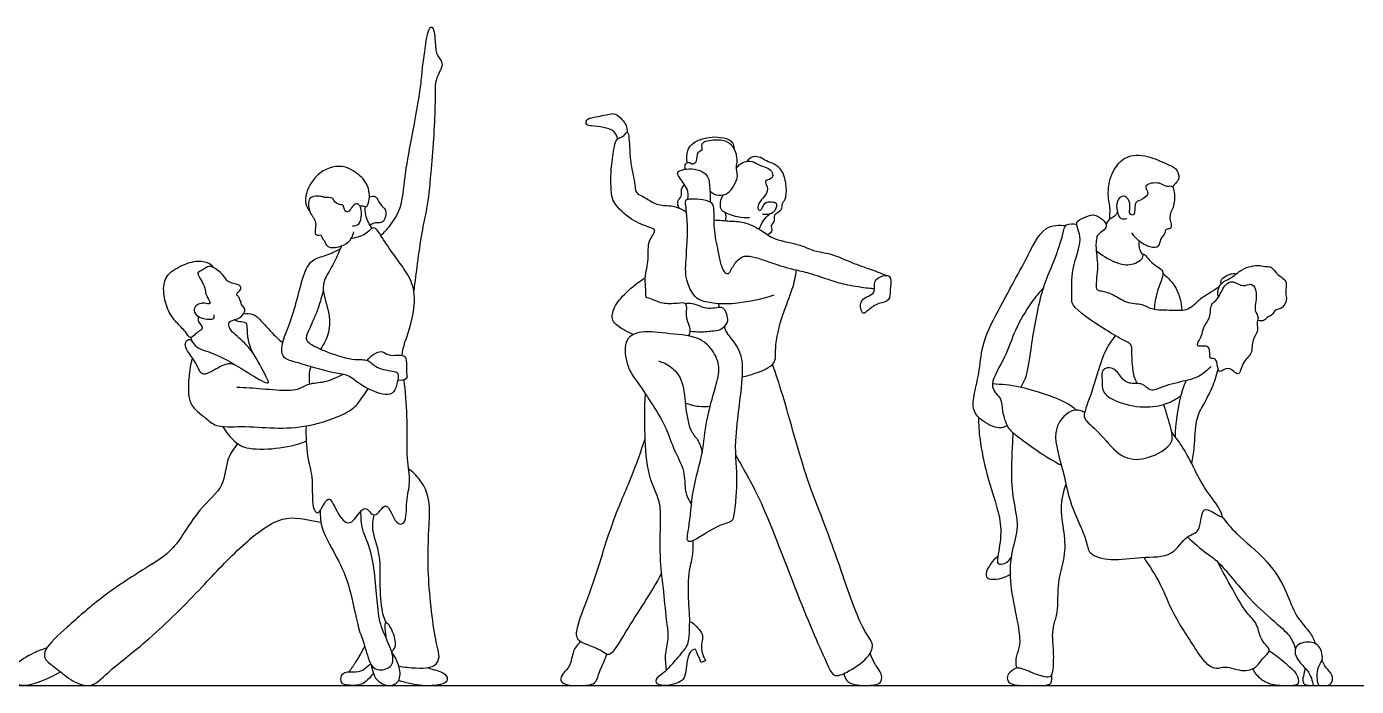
# Model space of a CAD drawing. Header units: millimetres. Extents: x 71.6 to 121.6, y 1.1 to 34.5.
# Drawn here: x 96.643 to 100.932, y 19.44 to 21.569 of the extents above; entities that cross this region are included whole.
import ezdxf

# ---------------------------------------------------------------- set-up
doc = ezdxf.new("R2010")
doc.units = ezdxf.units.MM

msp = doc.modelspace()

# ---------------------------------------------------------------- linework, layer by layer
for p, q in [((98.8775, 20.6639), (98.8749, 20.6747)), ((89.5772, 19.443), (104.2076, 19.443))]:
    msp.add_line(p, q)
for points, knots in [([(97.7858, 20.8954), (97.7966, 20.9052), (97.817, 20.9271), (97.856, 20.9873), (97.8607, 21.088), (97.8928, 21.2457), (97.9164, 21.3848), (97.9194, 21.4378), (97.9283, 21.4954), (97.9354, 21.5545), (97.9543, 21.5775), (97.9623, 21.5191), (97.9616, 21.479), (97.9887, 21.4536), (97.9757, 21.4232), (97.9581, 21.3929), (97.9633, 21.3051), (97.9474, 21.0979), (97.9357, 20.985), (97.916, 20.9041), (97.9028, 20.8041), (97.8953, 20.7462), (97.8919, 20.7167)], [0, 0, 0, 0, 0.381968, 0.85326, 1.428218, 2.177004, 2.859885, 3.272884, 3.715308, 4.168725, 4.386629, 4.775388, 5.161455, 5.481964, 5.78872, 6.115887, 6.646811, 7.489555, 8.111525, 8.629347, 9.205413, 9.749461, 9.749461, 9.749461, 9.749461]), ([(98.5489, 21.2062), (98.5486, 21.2104), (98.5467, 21.2192), (98.5356, 21.2351), (98.5038, 21.2454), (98.4672, 21.2488), (98.4471, 21.2499), (98.4467, 21.272), (98.4748, 21.2759), (98.5229, 21.2871), (98.5413, 21.2899), (98.5647, 21.2699), (98.5777, 21.2508), (98.5801, 21.2357), (98.58, 21.2286)], [0, 0, 0, 0, 0.206342, 0.449687, 0.78306, 1.143335, 1.379065, 1.595462, 1.88875, 2.301257, 2.545869, 2.853402, 3.13513, 3.403906, 3.403906, 3.403906, 3.403906]), ([(98.7784, 20.571), (98.7813, 20.5759), (98.7865, 20.5876), (98.7767, 20.6121), (98.7684, 20.6402), (98.7771, 20.682), (98.7392, 20.6746), (98.6955, 20.6743), (98.6707, 20.6848), (98.6497, 20.6932), (98.6394, 20.6937), (98.6423, 20.7157), (98.6343, 20.7596), (98.6527, 20.8197), (98.6431, 20.8752), (98.6777, 20.9126), (98.6496, 20.9228), (98.5909, 20.9424), (98.5384, 20.9971), (98.53, 21.0213), (98.5269, 21.0659), (98.5277, 21.1075), (98.5362, 21.1724), (98.5431, 21.2007), (98.5525, 21.2105), (98.5696, 21.2143), (98.5825, 21.2371), (98.5865, 21.2043), (98.5885, 21.1714), (98.5904, 21.1272), (98.606, 21.0603), (98.6063, 21.0377), (98.6176, 21.0263), (98.6399, 21.0176), (98.6742, 20.9915), (98.7161, 20.9922), (98.7383, 20.9876), (98.7614, 20.9775), (98.7715, 20.9706)], [0, 0, 0, 0, 0.23943, 0.527438, 0.854728, 1.182179, 1.489359, 1.881357, 2.185971, 2.457416, 2.613886, 2.856002, 3.24565, 3.70544, 4.141236, 4.49857, 4.74784, 5.216477, 5.713263, 6.003938, 6.377152, 6.765588, 7.235736, 7.542158, 7.739878, 7.985274, 8.217276, 8.482817, 8.830117, 9.223493, 9.704542, 9.9716, 10.183983, 10.464785, 10.84472, 11.211322, 11.490031, 11.840776, 11.840776, 11.840776, 11.840776]), ([(98.8469, 21.0389), (98.8547, 21.0317), (98.8747, 21.0207), (98.9075, 21.0294), (98.9251, 21.0557), (98.9398, 21.0867), (98.9298, 21.1165), (98.9382, 21.1379), (98.9272, 21.1763), (98.9036, 21.2021), (98.8589, 21.2047), (98.813, 21.1954), (98.8261, 21.1677), (98.8027, 21.1648), (98.8067, 21.1355), (98.7926, 21.1204), (98.7787, 21.1341), (98.7627, 21.1233), (98.7659, 21.113), (98.7679, 21.109)], [0, 0, 0, 0, 0.326396, 0.646046, 0.967891, 1.301993, 1.612902, 1.884531, 2.240201, 2.570878, 2.962777, 3.318725, 3.56869, 3.794416, 4.091179, 4.317395, 4.542068, 4.761444, 4.974002, 4.974002, 4.974002, 4.974002]), ([(98.7744, 21.1296), (98.7713, 21.1425), (98.7733, 21.1708), (98.792, 21.1978), (98.8448, 21.2143), (98.8799, 21.2128), (98.9198, 21.2044), (98.9247, 21.1826), (98.9255, 21.1734)], [0, 0, 0, 0, 0.365336, 0.687958, 1.106972, 1.461786, 1.809675, 2.115721, 2.115721, 2.115721, 2.115721]), ([(99.0316, 20.8985), (99.0382, 20.9007), (99.0537, 20.91), (99.0413, 20.9294), (99.0593, 20.9383), (99.0497, 20.9651), (99.0827, 20.9754), (99.078, 20.9986), (99.0933, 21.0117), (99.0951, 21.053), (99.0842, 21.1054), (99.0551, 21.1266), (99.0287, 21.1342), (99.0112, 21.1479), (98.9851, 21.1522), (98.9716, 21.1409), (98.9667, 21.1346)], [0, 0, 0, 0, 0.265516, 0.499705, 0.719706, 0.989516, 1.289506, 1.540098, 1.781256, 2.146446, 2.569135, 2.905461, 3.204279, 3.475676, 3.759726, 4.043434, 4.043434, 4.043434, 4.043434]), ([(100.162, 20.9701), (100.1597, 20.9652), (100.1541, 20.9576), (100.1332, 20.9435), (100.1413, 20.9775), (100.1289, 21.0199), (100.1355, 21.0755), (100.1498, 21.1077), (100.1849, 21.1564), (100.2605, 21.1552), (100.3159, 21.1267), (100.3514, 21.1152), (100.365, 21.0795), (100.3481, 21.0633), (100.3427, 21.0554), (100.3395, 21.0519)], [0, 0, 0, 0, 0.229597, 0.452207, 0.72255, 1.117481, 1.534827, 1.875226, 2.292083, 2.769106, 3.220595, 3.560794, 3.879112, 4.13677, 4.351868, 4.351868, 4.351868, 4.351868]), ([(97.7182, 20.9897), (97.7217, 20.9907), (97.7294, 20.9916), (97.7363, 20.9843), (97.7507, 21.0019), (97.7489, 21.0563), (97.7157, 21.092), (97.6594, 21.1295), (97.5747, 21.0999), (97.5387, 21.0259), (97.5434, 20.9906), (97.5514, 20.9794), (97.5555, 20.9749)], [0, 0, 0, 0, 0.190871, 0.344372, 0.579151, 0.993436, 1.394925, 1.849446, 2.369311, 2.87938, 3.208428, 3.456175, 3.456175, 3.456175, 3.456175]), ([(98.7756, 21.0123), (98.7774, 21.0228), (98.7765, 21.0452), (98.76, 21.0648), (98.7492, 21.0832), (98.7377, 21.1004), (98.7633, 21.1101), (98.7976, 21.1109), (98.8288, 21.1003), (98.8438, 21.0801), (98.845, 21.0582), (98.8487, 21.0219), (98.8482, 21.0034)], [0, 0, 0, 0, 0.326837, 0.616051, 0.89054, 1.115967, 1.378956, 1.72819, 2.056671, 2.330121, 2.599114, 3.030625, 3.030625, 3.030625, 3.030625]), ([(98.9329, 21.1124), (98.938, 21.1198), (98.9513, 21.133), (98.9848, 21.1382), (99.0063, 21.1197), (99.0382, 21.114), (99.0522, 21.0944), (99.047, 21.0757), (99.019, 21.0731), (99.0367, 21.051), (99.0277, 21.0243), (99.0091, 21.0078), (98.9995, 20.9877), (99.0035, 20.9781), (99.012, 20.9725), (99.0232, 21.0056), (99.0443, 21.0029), (99.0656, 21.0032), (99.0589, 20.9743), (99.041, 20.9629), (99.0241, 20.9615), (99.0163, 20.9631)], [0, 0, 0, 0, 0.300725, 0.619988, 0.92292, 1.247693, 1.514125, 1.744391, 1.997927, 2.250905, 2.548379, 2.842822, 3.105973, 3.283024, 3.420167, 3.726829, 3.985058, 4.216104, 4.488709, 4.75475, 5.038382, 5.038382, 5.038382, 5.038382]), ([(100.2072, 20.9033), (100.2139, 20.8941), (100.2298, 20.8776), (100.2631, 20.8563), (100.299, 20.8567), (100.299, 20.8847), (100.3167, 20.8978), (100.3161, 20.9199), (100.3359, 20.9152), (100.3365, 20.9325), (100.3306, 20.9492), (100.3333, 20.9701), (100.3439, 20.9872), (100.3472, 21.0081), (100.3464, 21.0603), (100.3182, 21.0491), (100.3007, 21.0693), (100.2389, 21.0607), (100.2705, 21.0288), (100.236, 21.0078), (100.2156, 21.0037), (100.2196, 20.9723), (100.2117, 20.9561), (100.1974, 20.9697), (100.2038, 20.9826), (100.2003, 21.0156), (100.173, 21.0275), (100.1547, 20.9969), (100.1623, 20.9683), (100.1691, 20.948), (100.1856, 20.9478), (100.1921, 20.9495)], [0, 0, 0, 0, 0.331918, 0.692593, 0.994523, 1.261778, 1.524104, 1.756765, 1.963349, 2.166098, 2.412008, 2.668, 2.91445, 3.191149, 3.560777, 3.806709, 4.099513, 4.474928, 4.75542, 5.07703, 5.322342, 5.625725, 5.829319, 6.033143, 6.243567, 6.55854, 6.823547, 7.127562, 7.439021, 7.685503, 7.941004, 7.941004, 7.941004, 7.941004]), ([(97.6938, 20.9265), (97.7009, 20.9266), (97.7186, 20.9288), (97.7239, 20.9625), (97.7221, 20.9897), (97.7059, 21.0009), (97.693, 20.9889), (97.6848, 20.972), (97.6723, 20.9703), (97.6662, 20.9821), (97.6652, 20.9955), (97.6498, 20.9934), (97.6341, 21.0056), (97.6301, 21.019), (97.6059, 21.0161), (97.5973, 21.021), (97.5824, 21.0223), (97.5491, 21.0199), (97.5512, 20.9712), (97.5772, 20.9437), (97.5748, 20.9208), (97.5716, 20.9017), (97.5799, 20.8941), (97.5936, 20.8998), (97.5959, 20.884), (97.6049, 20.8787), (97.6075, 20.8616), (97.6286, 20.8539), (97.6498, 20.8586), (97.6835, 20.8695), (97.6954, 20.8944), (97.6983, 20.9069)], [0, 0, 0, 0, 0.26561, 0.585393, 0.887499, 1.108098, 1.33251, 1.582018, 1.758042, 1.958402, 2.150784, 2.354771, 2.606294, 2.806562, 3.072329, 3.253855, 3.47482, 3.773251, 4.136432, 4.488863, 4.757982, 5.003952, 5.173703, 5.365217, 5.566094, 5.748111, 5.972935, 6.228321, 6.498579, 6.832866, 7.190312, 7.190312, 7.190312, 7.190312]), ([(97.7487, 21.0198), (97.7549, 21.0218), (97.7722, 21.0256), (97.7801, 20.9938), (97.8053, 20.9802), (97.8009, 20.9488), (97.7883, 20.934), (97.7672, 20.938), (97.7588, 20.933), (97.7506, 20.9285)], [0, 0, 0, 0, 0.274003, 0.600436, 0.919685, 1.245211, 1.503488, 1.779254, 1.996018, 1.996018, 1.996018, 1.996018]), ([(98.7479, 20.983), (98.7442, 20.9898), (98.7392, 21.0075), (98.7586, 21.0197), (98.7522, 21.045), (98.7609, 21.0548), (98.765, 21.0591)], [0, 0, 0, 0, 0.27818, 0.529674, 0.804683, 1.049053, 1.049053, 1.049053, 1.049053]), ([(98.9752, 20.9522), (98.9622, 20.9518), (98.9378, 20.9532), (98.8866, 20.9692), (98.8781, 20.9907), (98.8832, 21.016), (98.8901, 21.0257)], [0, 0, 0, 0, 0.362358, 0.771243, 1.03254, 1.379087, 1.379087, 1.379087, 1.379087]), ([(97.7571, 20.9177), (97.7527, 20.9243), (97.7452, 20.9382), (97.7353, 20.9612), (97.7348, 20.9788), (97.7357, 20.9874)], [0, 0, 0, 0, 0.2804725, 0.5676856, 0.8615103, 0.8615103, 0.8615103, 0.8615103]), ([(99.0529, 20.7022), (99.0129, 20.688), (98.9302, 20.6732), (98.8617, 20.6736), (98.8121, 20.6858), (98.7938, 20.7024), (98.765, 20.7547), (98.7716, 20.83), (98.778, 20.9509), (98.7638, 21.0132), (98.7774, 21.0124), (98.7808, 21.0129)], [-4.008904, -4.008904, -4.008904, -4.008904, -3.35582, -2.869817, -2.475432, -2.194397, -1.770011, -1.259406, -0.601172, -0.185642, 0, 0, 0, 0]), ([(98.7808, 21.0129), (98.7887, 21.0134), (98.8036, 21.0136), (98.8433, 21.0091), (98.8581, 20.9955), (98.8598, 20.9653), (98.8587, 20.909), (98.8745, 20.838), (98.8824, 20.7988), (98.8925, 20.7747), (98.9088, 20.7698), (98.9163, 20.7864), (98.9353, 20.8187), (98.9685, 20.8365), (99.0474, 20.8049), (99.1172, 20.785), (99.1665, 20.7754), (99.2379, 20.75), (99.2873, 20.7354), (99.3565, 20.7255), (99.371, 20.7246), (99.3781, 20.7241)], [0, 0, 0, 0, 0.282042, 0.641442, 0.884231, 1.18653, 1.627806, 2.1265, 2.496821, 2.780517, 2.982213, 3.209473, 3.56194, 3.894685, 4.419596, 4.919744, 5.33215, 5.826711, 6.262951, 6.735111, 7.004302, 7.004302, 7.004302, 7.004302]), ([(98.8595, 20.9454), (98.8765, 20.9445), (98.911, 20.9409), (98.9567, 20.9413), (99.0156, 20.9119), (99.0544, 20.8792), (99.1389, 20.8676), (99.1831, 20.8428), (99.2392, 20.8385), (99.3105, 20.8035), (99.3689, 20.7859), (99.4019, 20.7713), (99.414, 20.7675), (99.4197, 20.7657)], [0, 0, 0, 0, 0.414516, 0.807199, 1.264866, 1.683555, 2.207576, 2.61955, 3.044759, 3.563683, 4.022527, 4.361582, 4.606893, 4.606893, 4.606893, 4.606893]), ([(98.8968, 20.9427), (98.8985, 20.9474), (98.8999, 20.9576), (98.8979, 20.965), (98.8965, 20.9685)], [0, 0, 0, 0, 0.2243723, 0.4191067, 0.4191067, 0.4191067, 0.4191067]), ([(99.0059, 20.9153), (99.0093, 20.9252), (99.019, 20.9441), (99.0318, 20.958), (99.0388, 20.9642)], [0, 0, 0, 0, 0.3250279, 0.6313516, 0.6313516, 0.6313516, 0.6313516]), ([(99.8495, 20.405), (99.8562, 20.4163), (99.8718, 20.4416), (99.8836, 20.5412), (99.913, 20.7138), (99.9567, 20.8083), (99.9861, 20.8954), (99.9914, 20.9348), (100.0198, 20.9339), (100.0302, 20.9309)], [0, 0, 0, 0, 0.356931, 0.920587, 1.678572, 2.274165, 2.812251, 3.136209, 3.460127, 3.460127, 3.460127, 3.460127]), ([(100.2265, 20.4175), (100.2224, 20.4248), (100.2125, 20.4378), (100.2069, 20.5184), (100.209, 20.5438), (100.1784, 20.5584), (100.1238, 20.5889), (100.0087, 20.667), (100.0172, 20.6965), (100.0083, 20.777), (100.0461, 20.8694), (100.0381, 20.9066), (100.0238, 20.9404), (100.0536, 20.9514), (100.0843, 20.9676), (100.1133, 20.9485), (100.1339, 20.9232), (100.1062, 20.9039), (100.0924, 20.893), (100.0912, 20.8477), (100.1014, 20.7914), (100.088, 20.7204), (100.1066, 20.7165), (100.1474, 20.709), (100.1879, 20.6745), (100.2423, 20.6764), (100.2714, 20.654), (100.339, 20.6557), (100.391, 20.6504), (100.4271, 20.6924), (100.4581, 20.709), (100.4811, 20.7244), (100.4912, 20.7311)], [0, 0, 0, 0, 0.284195, 0.789293, 1.065482, 1.357144, 1.835497, 2.484545, 2.766484, 3.270747, 3.838694, 4.187899, 4.492739, 4.781344, 5.109031, 5.433253, 5.722255, 6.017366, 6.252863, 6.612087, 7.07163, 7.524749, 7.727113, 8.086267, 8.50214, 8.904623, 9.240813, 9.701379, 10.107017, 10.508415, 10.86991, 11.150883, 11.150883, 11.150883, 11.150883]), ([(100.1244, 20.9324), (100.1279, 20.9358), (100.1342, 20.9434), (100.137, 20.948), (100.1383, 20.9503)], [0, 0, 0, 0, 0.2179533, 0.3793235, 0.3793235, 0.3793235, 0.3793235]), ([(97.8539, 20.5084), (97.8571, 20.5392), (97.8809, 20.5893), (97.9026, 20.7047), (97.8744, 20.7692), (97.8382, 20.8179), (97.7989, 20.873), (97.7835, 20.8999), (97.7623, 20.9301), (97.737, 20.8943), (97.7023, 20.8878), (97.6887, 20.8838)], [8.514503, 8.514503, 8.514503, 8.514503, 9.043155, 9.662835, 10.139511, 10.595813, 11.069095, 11.406506, 11.699103, 12.047168, 12.410432, 12.410432, 12.410432, 12.410432]), ([(99.806, 20.2814), (99.7975, 20.2774), (99.778, 20.2679), (99.7208, 20.2966), (99.6906, 20.3353), (99.7023, 20.3968), (99.7184, 20.4627), (99.7243, 20.5557), (99.7847, 20.6654), (99.8398, 20.7703), (99.8678, 20.8169), (99.9203, 20.9328), (99.9734, 20.9286), (99.9952, 20.9271)], [0, 0, 0, 0, 0.302759, 0.741722, 1.128563, 1.560362, 2.031461, 2.57262, 3.21791, 3.826542, 4.265505, 4.87104, 5.331754, 5.331754, 5.331754, 5.331754]), ([(97.5998, 20.7185), (97.5952, 20.699), (97.585, 20.6619), (97.5564, 20.5957), (97.5408, 20.5658), (97.5526, 20.5455), (97.6156, 20.5162), (97.6992, 20.4907), (97.7448, 20.4982), (97.7694, 20.4645), (97.8274, 20.4579), (97.8444, 20.4512), (97.8385, 20.4194), (97.8299, 20.3873), (97.7974, 20.3757), (97.7211, 20.409), (97.6804, 20.4483), (97.6339, 20.4483), (97.5109, 20.4872), (97.4678, 20.4975), (97.4626, 20.5436), (97.4901, 20.6023), (97.5134, 20.6794), (97.5332, 20.7628), (97.5591, 20.8193), (97.6102, 20.8293), (97.6393, 20.8447), (97.6544, 20.8517)], [0, 0, 0, 0, 0.44695, 0.93933, 1.257654, 1.500237, 1.978131, 2.529, 2.896437, 3.249837, 3.684257, 3.902015, 4.21102, 4.538398, 4.844421, 5.365828, 5.790812, 6.181842, 6.839507, 7.206309, 7.555912, 8.020115, 8.545199, 9.085383, 9.520018, 9.918172, 10.325615, 10.325615, 10.325615, 10.325615]), ([(97.6596, 20.8621), (97.653, 20.8506), (97.6418, 20.8169), (97.6097, 20.7665), (97.5917, 20.7212), (97.6236, 20.6436), (97.6187, 20.5746), (97.6022, 20.5458), (97.591, 20.5285)], [12.809786, 12.809786, 12.809786, 12.809786, 13.217916, 13.647128, 14.040237, 14.562916, 15.039293, 15.452444, 15.452444, 15.452444, 15.452444]), ([(100.2455, 20.8325), (100.2404, 20.8375), (100.2314, 20.8495), (100.231, 20.8683), (100.2331, 20.8769)], [0, 0, 0, 0, 0.2629055, 0.5558608, 0.5558608, 0.5558608, 0.5558608]), ([(97.1971, 20.6334), (97.1963, 20.6281), (97.1933, 20.6166), (97.2175, 20.5958), (97.1952, 20.5846), (97.1879, 20.5772), (97.1695, 20.5592), (97.1551, 20.5874), (97.1249, 20.6141), (97.0973, 20.6524), (97.0818, 20.7091), (97.0877, 20.7671), (97.1413, 20.799), (97.1933, 20.8168), (97.2342, 20.8075), (97.2421, 20.7968), (97.2455, 20.7919)], [0, 0, 0, 0, 0.233452, 0.514403, 0.753443, 0.961786, 1.209411, 1.491404, 1.865283, 2.260395, 2.701271, 3.122366, 3.56208, 3.995472, 4.350851, 4.594098, 4.594098, 4.594098, 4.594098]), ([(100.0931, 20.847), (100.11, 20.8311), (100.1515, 20.8082), (100.1982, 20.795), (100.246, 20.8165), (100.2441, 20.8439), (100.2721, 20.802), (100.3131, 20.7845), (100.3056, 20.7541), (100.287, 20.7099), (100.2817, 20.6754), (100.28, 20.6576)], [0, 0, 0, 0, 0.474858, 0.874522, 1.260958, 1.462655, 1.808567, 2.183589, 2.464117, 2.86, 3.275724, 3.275724, 3.275724, 3.275724]), ([(97.3125, 20.4796), (97.3034, 20.4807), (97.2839, 20.4848), (97.2356, 20.4508), (97.2043, 20.4439), (97.1925, 20.4804), (97.1659, 20.5146), (97.1529, 20.5378), (97.1558, 20.5547), (97.1681, 20.5618), (97.173, 20.5587), (97.1794, 20.5492), (97.1896, 20.5299), (97.2516, 20.5162), (97.3329, 20.4677), (97.402, 20.424), (97.4292, 20.4161), (97.407, 20.455), (97.3688, 20.5319), (97.3186, 20.5714), (97.2977, 20.5917), (97.2905, 20.6203), (97.325, 20.6229), (97.3487, 20.6464), (97.3459, 20.664), (97.3329, 20.6722), (97.3369, 20.6822), (97.329, 20.6869), (97.3298, 20.6961), (97.3203, 20.7018), (97.3202, 20.7096), (97.3367, 20.7193), (97.3317, 20.7352), (97.3186, 20.7382), (97.3011, 20.7427), (97.2885, 20.7483), (97.2799, 20.7661), (97.2554, 20.7869), (97.2311, 20.8005), (97.2112, 20.7825), (97.1872, 20.7759), (97.2107, 20.7458), (97.2205, 20.7203), (97.2186, 20.7088), (97.2289, 20.6908), (97.2391, 20.6717), (97.2149, 20.6778), (97.2025, 20.6758), (97.1834, 20.6672), (97.1818, 20.6453), (97.202, 20.6274), (97.2305, 20.6247), (97.2487, 20.6254), (97.2483, 20.6359), (97.2475, 20.6396)], [0, 0, 0, 0, 0.302383, 0.742557, 1.034119, 1.363845, 1.753804, 2.046029, 2.269461, 2.46871, 2.624596, 2.624596, 2.927197, 3.369092, 3.950465, 4.479246, 4.701036, 5.021929, 5.578383, 6.037174, 6.347601, 6.60915, 6.918059, 7.241664, 7.465204, 7.674692, 7.840061, 7.99686, 8.161665, 8.342445, 8.482167, 8.719179, 8.92372, 9.129947, 9.376423, 9.583987, 9.83283, 10.164608, 10.45014, 10.738078, 10.978737, 11.300086, 11.606618, 11.794424, 12.064108, 12.280692, 12.519997, 12.740017, 12.98772, 13.232794, 13.518987, 13.832811, 14.054713, 14.249452, 14.249452, 14.249452, 14.249452]), ([(98.9506, 20.439), (98.9662, 20.4417), (98.9943, 20.4501), (99.0645, 20.4776), (99.0538, 20.5345), (99.0798, 20.6414), (99.1148, 20.7206), (99.1231, 20.7632), (99.1268, 20.7836)], [0, 0, 0, 0, 0.39935, 0.86281, 1.268296, 1.87708, 2.423059, 2.880003, 2.880003, 2.880003, 2.880003]), ([(99.3781, 20.7241), (99.3781, 20.7183), (99.3764, 20.7064), (99.3517, 20.6981), (99.3332, 20.6838), (99.3315, 20.661), (99.3413, 20.6375), (99.3594, 20.6574), (99.3901, 20.6783), (99.4292, 20.6819), (99.427, 20.7198), (99.4335, 20.7559), (99.4205, 20.7696), (99.3888, 20.7607), (99.3764, 20.7444), (99.3782, 20.7305), (99.3781, 20.7241)], [0, 0, 0, 0, 0.229806, 0.514881, 0.788893, 1.062944, 1.308637, 1.562331, 1.928938, 2.258855, 2.589688, 2.939135, 3.156225, 3.472607, 3.726734, 3.981591, 3.981591, 3.981591, 3.981591]), ([(100.3087, 20.772), (100.3255, 20.7589), (100.3557, 20.7267), (100.3682, 20.6781), (100.3692, 20.654)], [0, 0, 0, 0, 0.4541989, 0.9374964, 0.9374964, 0.9374964, 0.9374964]), ([(100.4876, 20.6964), (100.4857, 20.7025), (100.4832, 20.7157), (100.497, 20.7459), (100.5272, 20.7547), (100.5629, 20.7874), (100.5915, 20.7959), (100.6207, 20.8002), (100.6416, 20.7934), (100.6603, 20.796), (100.6732, 20.7717), (100.6942, 20.7586), (100.7104, 20.7438), (100.7009, 20.7107), (100.712, 20.6858), (100.6906, 20.6559), (100.6714, 20.6588), (100.6613, 20.6363), (100.6438, 20.6324), (100.6369, 20.619), (100.6208, 20.6187), (100.614, 20.6207)], [0, 0, 0, 0, 0.249578, 0.557327, 0.873996, 1.264504, 1.577503, 1.881073, 2.145311, 2.373279, 2.655629, 2.942471, 3.190791, 3.507433, 3.800855, 4.11617, 4.345632, 4.607758, 4.838677, 5.045635, 5.307926, 5.307926, 5.307926, 5.307926]), ([(100.4963, 20.7388), (100.4955, 20.7425), (100.4943, 20.7517), (100.5102, 20.765), (100.5326, 20.7746), (100.5459, 20.7717)], [0, 0, 0, 0, 0.2312525, 0.5408161, 0.913362, 0.913362, 0.913362, 0.913362]), ([(98.6002, 20.5761), (98.5871, 20.5804), (98.5639, 20.5934), (98.5263, 20.6184), (98.5367, 20.6677), (98.5762, 20.7124), (98.6161, 20.7457), (98.6387, 20.759)], [0, 0, 0, 0, 0.372166, 0.737194, 1.112568, 1.561881, 2.075564, 2.075564, 2.075564, 2.075564]), ([(99.9235, 20.7267), (99.9093, 20.7114), (99.882, 20.6799), (99.8271, 20.5872), (99.8049, 20.507), (99.7472, 20.419), (99.7685, 20.3854), (99.7883, 20.3686), (99.7891, 20.3275), (99.8056, 20.272), (99.8468, 20.2418), (99.9324, 20.1775), (99.981, 20.154)], [0, 0, 0, 0, 0.450265, 1.028472, 1.572017, 2.129788, 2.451147, 2.72766, 3.08464, 3.503383, 3.90779, 4.631354, 4.631354, 4.631354, 4.631354]), ([(100.606, 20.7233), (100.603, 20.7307), (100.5923, 20.7437), (100.5664, 20.7263), (100.5348, 20.752), (100.5037, 20.7361), (100.4884, 20.6882), (100.4584, 20.6739), (100.4651, 20.6292), (100.4356, 20.5996), (100.4373, 20.5723), (100.4045, 20.5284), (100.4683, 20.5488), (100.4529, 20.4924), (100.4803, 20.5026), (100.4844, 20.4731), (100.4899, 20.4466), (100.5204, 20.4804), (100.5555, 20.4301), (100.5625, 20.4894), (100.5995, 20.5109), (100.593, 20.5594), (100.6184, 20.5853), (100.6088, 20.6101), (100.6191, 20.6308), (100.6051, 20.6499), (100.6058, 20.6708), (100.6105, 20.6944), (100.6095, 20.7145), (100.606, 20.7233)], [0, 0, 0, 0, 0.256452, 0.53836, 0.874558, 1.179651, 1.574298, 1.878756, 2.234221, 2.583788, 2.89496, 3.220089, 3.553432, 3.890023, 4.108635, 4.400574, 4.641484, 4.946379, 5.286479, 5.635052, 6.001956, 6.374817, 6.698156, 6.971546, 7.230017, 7.491135, 7.746019, 8.02697, 8.333008, 8.333008, 8.333008, 8.333008]), ([(98.7678, 20.6758), (98.7752, 20.6765), (98.791, 20.6804), (98.8418, 20.6516), (98.8935, 20.6736), (98.9023, 20.6333), (98.9053, 20.616), (98.8858, 20.5901), (98.8608, 20.5864), (98.8148, 20.5821), (98.7942, 20.5843), (98.7836, 20.5857)], [0, 0, 0, 0, 0.272261, 0.704761, 1.095392, 1.414785, 1.663444, 1.968912, 2.261092, 2.651184, 2.978765, 2.978765, 2.978765, 2.978765]), ([(97.3419, 20.6419), (97.352, 20.644), (97.3756, 20.6441), (97.4003, 20.6195), (97.445, 20.5683), (97.4608, 20.5559), (97.4688, 20.5494)], [0, 0, 0, 0, 0.320502, 0.66083, 1.133515, 1.454975, 1.454975, 1.454975, 1.454975]), ([(97.3734, 20.515), (97.3667, 20.5284), (97.3562, 20.5554), (97.3547, 20.5975), (97.3532, 20.6165), (97.3284, 20.6152), (97.3184, 20.6206), (97.313, 20.6231)], [0, 0, 0, 0, 0.386679, 0.761062, 0.981898, 1.243456, 1.48791, 1.48791, 1.48791, 1.48791]), ([(98.893, 20.6012), (98.8955, 20.5942), (98.8996, 20.579), (98.943, 20.5328), (98.9605, 20.4541), (98.919, 20.2268), (98.939, 20.1109), (98.9251, 19.9919), (98.9178, 19.9691), (98.868, 19.9626), (98.7631, 19.8817), (98.7831, 19.9611), (98.7885, 20.075), (98.8259, 20.1934), (98.8329, 20.2958), (98.8645, 20.4046), (98.883, 20.4686), (98.8571, 20.5291), (98.8071, 20.5725), (98.7049, 20.578), (98.6194, 20.591), (98.564, 20.5561), (98.5804, 20.4664), (98.6122, 20.4239), (98.7085, 20.283), (98.7265, 20.206), (98.7693, 20.1371), (98.763, 20.0704), (98.7794, 20.0409), (98.7875, 20.0274)], [0, 0, 0, 0, 0.27306, 0.709192, 1.228825, 2.09703, 2.766419, 3.373566, 3.620087, 4.032659, 4.614732, 4.993138, 5.636877, 6.282489, 6.874361, 7.48785, 7.953995, 8.401194, 8.857635, 9.44144, 9.981248, 10.399015, 10.909192, 11.355976, 12.099014, 12.631355, 13.135715, 13.599854, 13.993444, 13.993444, 13.993444, 13.993444]), ([(100.1548, 20.5719), (100.1424, 20.5555), (100.1169, 20.5208), (100.0892, 20.4183), (100.0575, 20.3326), (100.0496, 20.3025), (100.1059, 20.2607), (100.162, 20.1826), (100.2411, 20.1625), (100.3417, 20.2145), (100.3386, 20.26), (100.3231, 20.3107), (100.3154, 20.3371), (100.3111, 20.3505)], [0, 0, 0, 0, 0.446917, 1.040724, 1.584116, 1.864645, 2.316397, 2.8759, 3.374831, 3.943217, 4.297069, 4.70811, 5.076526, 5.076526, 5.076526, 5.076526]), ([(97.7412, 20.4923), (97.7517, 20.5068), (97.7894, 20.5308), (97.8085, 20.5022), (97.8661, 20.5154), (97.8683, 20.4837), (97.8682, 20.4456), (97.8722, 20.4308), (97.8491, 20.4259), (97.8399, 20.4282)], [0, 0, 0, 0, 0.422977, 0.725628, 1.12334, 1.405048, 1.768726, 1.964309, 2.271799, 2.271799, 2.271799, 2.271799]), ([(97.1773, 20.4998), (97.17, 20.4752), (97.1643, 20.4255), (97.1632, 20.3463), (97.2199, 20.3088), (97.2533, 20.2743), (97.3393, 20.2814), (97.4435, 20.2718), (97.5506, 20.2758), (97.6688, 20.3157), (97.7097, 20.3476), (97.7238, 20.3713), (97.7392, 20.3928), (97.745, 20.4005)], [0, 0, 0, 0, 0.506573, 1.000625, 1.454458, 1.840474, 2.35732, 2.953314, 3.561055, 4.201541, 4.606211, 4.912405, 5.155194, 5.155194, 5.155194, 5.155194]), ([(97.5593, 20.472), (97.5593, 20.4718), (97.553, 20.4531), (97.5532, 20.4345), (97.5553, 20.416)], [15.9067638, 15.9067638, 15.9067638, 15.9067638, 15.9094365, 16.3402538, 16.3402538, 16.3402538, 16.3402538]), ([(98.6811, 20.4903), (98.6949, 20.4864), (98.7219, 20.4735), (98.762, 20.4308), (98.7664, 20.3477), (98.7807, 20.2619), (98.8124, 20.2351), (98.8194, 20.2073), (98.8215, 20.1942)], [0, 0, 0, 0, 0.380122, 0.804444, 1.336694, 1.870549, 2.231153, 2.59657, 2.59657, 2.59657, 2.59657]), ([(98.9293, 20.1871), (98.9586, 20.1365), (99.0192, 20.0338), (99.1277, 19.7337), (99.2242, 19.5112), (99.2477, 19.4682), (99.292, 19.4865), (99.3566, 19.5276), (99.3801, 19.5766), (99.337, 19.6219), (99.2791, 19.7908), (99.2053, 19.9985), (99.1591, 20.1029), (99.0824, 20.3839), (99.0605, 20.4461), (99.0494, 20.4796)], [0, 0, 0, 0, 0.767328, 1.823398, 2.697656, 3.023928, 3.373811, 3.873036, 4.244772, 4.644409, 5.40505, 6.262389, 6.914753, 7.881252, 8.477373, 8.477373, 8.477373, 8.477373]), ([(100.4642, 20.4729), (100.4523, 20.46), (100.4227, 20.4376), (100.383, 20.4261), (100.3096, 20.4105), (100.2672, 20.3881), (100.2449, 20.4221), (100.1979, 20.4139), (100.1737, 20.4354), (100.1507, 20.4736), (100.1068, 20.4655), (100.1143, 20.4279), (100.1098, 20.3891), (100.1573, 20.3554), (100.2466, 20.3366), (100.3185, 20.3493), (100.3514, 20.3675), (100.366, 20.3779)], [0, 0, 0, 0, 0.412488, 0.783452, 1.280451, 1.646174, 1.964622, 2.334508, 2.650361, 3.017257, 3.333273, 3.654425, 3.996667, 4.403663, 4.949654, 5.433143, 5.850428, 5.850428, 5.850428, 5.850428]), ([(100.4012, 20.1592), (100.4044, 20.177), (100.4119, 20.2111), (100.4115, 20.3014), (100.4395, 20.3483), (100.4689, 20.4048), (100.4815, 20.4437), (100.4866, 20.4637)], [0, 0, 0, 0, 0.417905, 0.947254, 1.368645, 1.81682, 2.26446, 2.26446, 2.26446, 2.26446]), ([(97.3209, 20.406), (97.3348, 20.4054), (97.3631, 20.4043), (97.4482, 20.3965), (97.5175, 20.3937), (97.5521, 20.4203), (97.6058, 20.4196), (97.6383, 20.4357), (97.6644, 20.4472)], [0, 0, 0, 0, 0.373774, 0.909701, 1.386974, 1.751961, 2.164041, 2.588853, 2.588853, 2.588853, 2.588853]), ([(97.5443, 20.2807), (97.5433, 20.2484), (97.5453, 20.1818), (97.5673, 20.1197), (97.5625, 20.0301), (97.5713, 20.0066), (97.588, 19.9926), (97.6165, 20.0711), (97.6408, 20.003), (97.6882, 19.9397), (97.7326, 20.0429), (97.7652, 19.9688), (97.8064, 20.0558), (97.8294, 19.9605), (97.8697, 19.9639), (97.8658, 20.0408), (97.8831, 20.0998), (97.8677, 20.1787), (97.8719, 20.2982), (97.8667, 20.3823), (97.8609, 20.4249), (97.8602, 20.4294)], [0, 0, 0, 0, 0.56832, 1.051803, 1.587966, 1.872241, 2.066583, 2.4849, 2.881683, 3.31963, 3.787614, 4.139245, 4.533284, 4.992711, 5.265904, 5.739711, 6.202825, 6.709151, 7.342455, 7.971979, 8.048313, 8.048313, 8.048313, 8.048313]), ([(100.3824, 20.4267), (100.3753, 20.4084), (100.3616, 20.3713), (100.3479, 20.2878), (100.3474, 20.2458)], [0, 0, 0, 0, 0.436623, 1.074631, 1.074631, 1.074631, 1.074631]), ([(98.7072, 19.4928), (98.7047, 19.5107), (98.7012, 19.5464), (98.7166, 19.6016), (98.7066, 19.647), (98.6991, 19.75), (98.6845, 19.8424), (98.6882, 19.9744), (98.6886, 20.0374), (98.6433, 20.1238), (98.6371, 20.2527), (98.6362, 20.3396), (98.6392, 20.3837)], [0, 0, 0, 0, 0.426512, 0.852432, 1.246582, 1.82347, 2.407243, 3.063153, 3.521235, 4.074708, 4.733363, 5.400399, 5.400399, 5.400399, 5.400399]), ([(100.0285, 20.332), (100.0159, 20.3416), (99.9922, 20.363), (99.8442, 20.4112), (99.7886, 20.4147), (99.7585, 20.416)], [0, 0, 0, 0, 0.392796, 1.08505, 1.62557, 1.62557, 1.62557, 1.62557]), ([(98.7673, 20.3557), (98.7813, 20.3497), (98.8113, 20.3421), (98.8358, 20.3429), (98.8478, 20.3444)], [0, 0, 0, 0, 0.3915699, 0.7405248, 0.7405248, 0.7405248, 0.7405248]), ([(100.0557, 20.3245), (100.0447, 20.3292), (100.0178, 20.3418), (99.9423, 20.2723), (99.987, 20.1479), (100.0048, 20.0281), (100.0649, 19.9155), (100.066, 19.8643), (100.1464, 19.8428), (100.2368, 19.8608), (100.3421, 19.8539), (100.3796, 19.9297), (100.4328, 19.934), (100.4301, 20.0144), (100.4605, 20.0104), (100.5079, 19.9755), (100.4876, 20.0234), (100.4383, 20.0814), (100.4036, 20.157), (100.3668, 20.2228), (100.3474, 20.2446), (100.3398, 20.2569), (100.3363, 20.2627)], [0, 0, 0, 0, 0.340269, 0.847793, 1.477216, 2.126097, 2.756844, 3.129187, 3.602071, 4.167311, 4.726999, 5.209596, 5.583149, 6.032102, 6.298702, 6.665401, 6.963515, 7.478182, 8.009726, 8.498515, 8.800509, 9.055862, 9.055862, 9.055862, 9.055862]), ([(99.713, 20.3093), (99.7136, 20.285), (99.7163, 20.2355), (99.7391, 20.1206), (99.7757, 20.0141), (99.7902, 19.9403), (99.776, 19.8635), (99.772, 19.8323), (99.8008, 19.835), (99.8156, 19.85), (99.8203, 19.8594)], [0, 0, 0, 0, 0.485696, 1.101549, 1.707475, 2.204901, 2.707514, 2.979858, 3.237826, 3.55672, 3.55672, 3.55672, 3.55672]), ([(97.2762, 20.2788), (97.2855, 20.26), (97.3152, 20.2274), (97.3517, 20.2049), (97.4503, 20.205), (97.5129, 20.2197), (97.5445, 20.2313)], [0, 0, 0, 0, 0.458245, 0.830477, 1.388419, 1.968845, 1.968845, 1.968845, 1.968845]), ([(99.9954, 20.0924), (99.9865, 20.0673), (99.9725, 20.0141), (99.9935, 19.9269), (99.9914, 19.8481), (99.9651, 19.7779), (99.9716, 19.6803), (99.9547, 19.6435), (99.9498, 19.6016), (99.9558, 19.5589), (99.9549, 19.479), (99.9379, 19.4656), (99.8879, 19.483), (99.8464, 19.5018), (99.8337, 19.497), (99.8342, 19.5423), (99.8536, 19.5749), (99.8359, 19.6727), (99.8124, 19.7793), (99.8194, 19.877), (99.8473, 19.9558), (99.8238, 20.0436), (99.8188, 20.136), (99.8242, 20.2235), (99.8248, 20.247), (99.8252, 20.2583)], [0, 0, 0, 0, 0.508052, 1.042826, 1.54072, 2.03817, 2.590954, 2.951139, 3.302294, 3.695201, 4.188791, 4.431214, 4.853821, 5.226495, 5.463448, 5.832383, 6.177534, 6.729047, 7.337811, 7.894903, 8.404962, 8.936048, 9.495929, 10.020507, 10.351493, 10.351493, 10.351493, 10.351493]), ([(97.3234, 20.2237), (97.3111, 20.2074), (97.285, 20.1733), (97.2833, 20.081), (97.1934, 20.0144), (97.1218, 19.8773), (97.0257, 19.823), (96.8814, 19.7285), (96.7779, 19.6352), (96.6997, 19.5662), (96.6981, 19.5261), (96.7397, 19.4992), (96.7818, 19.4612), (96.8512, 19.4293), (96.9086, 19.4922), (97.0357, 19.5861), (97.2024, 19.752), (97.3213, 19.8842), (97.4666, 20.0022), (97.5409, 19.9795), (97.5922, 19.97)], [0, 0, 0, 0, 0.45165, 0.976926, 1.576452, 2.281136, 2.889655, 3.639447, 4.306202, 4.875737, 5.194215, 5.579445, 6.0291, 6.4927, 6.981782, 7.677366, 8.564207, 9.35807, 10.100067, 10.744525, 10.744525, 10.744525, 10.744525]), ([(98.6912, 19.8054), (98.6566, 19.7417), (98.5833, 19.6353), (98.526, 19.5306), (98.5027, 19.5544), (98.4555, 19.5731), (98.4126, 19.5897), (98.4201, 19.6455), (98.4718, 19.7664), (98.5296, 19.972), (98.5957, 20.1145), (98.6244, 20.1984), (98.6384, 20.2389)], [0, 0, 0, 0, 0.854267, 1.41919, 1.679291, 2.100965, 2.467328, 2.850194, 3.516856, 4.374917, 5.105231, 5.762314, 5.762314, 5.762314, 5.762314]), ([(97.8436, 19.5052), (97.8524, 19.5041), (97.9003, 19.4985), (97.9608, 19.4964), (97.9773, 19.5383), (97.962, 19.576), (97.9324, 19.7961), (97.941, 19.9589), (97.9449, 20.026), (97.9292, 20.0927), (97.8883, 20.1324), (97.8751, 20.1424)], [13.993331, 13.993331, 13.993331, 13.993331, 14.118894, 14.660365, 14.984595, 15.335924, 16.136164, 16.889132, 17.359313, 17.857007, 18.081263, 18.081263, 18.081263, 18.081263]), ([(97.59, 20.0079), (97.5903, 19.988), (97.5902, 19.9456), (97.6544, 19.8437), (97.6911, 19.7444), (97.7108, 19.6277), (97.7327, 19.5798), (97.749, 19.5074), (97.7792, 19.488), (97.8277, 19.5035), (97.8245, 19.5543), (97.7852, 19.6267), (97.7736, 19.6963), (97.763, 19.8749), (97.7229, 19.9419), (97.7213, 19.986), (97.7214, 20.006)], [0, 0, 0, 0, 0.446212, 1.065665, 1.680758, 2.2947, 2.727116, 3.208, 3.530498, 3.896632, 4.273404, 4.787503, 5.290636, 6.054045, 6.566994, 7.013528, 7.013528, 7.013528, 7.013528]), ([(97.8022, 19.6473), (97.7987, 19.6556), (97.7903, 19.673), (97.78, 19.7666), (97.7884, 19.86), (97.7537, 19.9449), (97.761, 19.978), (97.7641, 19.9935)], [0, 0, 0, 0, 0.300344, 0.847229, 1.425399, 1.962263, 2.358999, 2.358999, 2.358999, 2.358999]), ([(100.4981, 19.989), (100.5134, 19.9701), (100.5432, 19.9307), (100.65, 19.8478), (100.7095, 19.7471), (100.7323, 19.668), (100.7867, 19.613), (100.7958, 19.5893), (100.8007, 19.5781)], [0, 0, 0, 0, 0.485399, 1.142037, 1.757832, 2.273862, 2.759368, 3.103204, 3.103204, 3.103204, 3.103204]), ([(98.7832, 19.6479), (98.7815, 19.6657), (98.7791, 19.7001), (98.7752, 19.806), (98.7936, 19.8593), (98.7931, 19.8943), (98.7923, 19.9106)], [0, 0, 0, 0, 0.424338, 1.013367, 1.453627, 1.859671, 1.859671, 1.859671, 1.859671]), ([(100.3873, 19.9226), (100.4072, 19.9046), (100.449, 19.8676), (100.4892, 19.8451), (100.5751, 19.7326), (100.6626, 19.6527), (100.7174, 19.6084), (100.7299, 19.5801), (100.7359, 19.5614)], [0, 0, 0, 0, 0.510074, 0.899654, 1.56671, 2.204503, 2.668788, 3.040188, 3.040188, 3.040188, 3.040188]), ([(99.7758, 19.8594), (99.7668, 19.8526), (99.7518, 19.8369), (99.7341, 19.8048), (99.7442, 19.7792), (99.7979, 19.7883), (99.8165, 19.8029)], [0, 0, 0, 0, 0.33014, 0.664115, 0.908243, 1.386614, 1.386614, 1.386614, 1.386614]), ([(100.2463, 19.8568), (100.2659, 19.828), (100.3051, 19.7676), (100.3357, 19.6774), (100.4171, 19.5561), (100.4445, 19.5139), (100.4816, 19.4937), (100.5104, 19.5097), (100.5692, 19.483), (100.6152, 19.5038), (100.6262, 19.5306), (100.665, 19.5571), (100.6231, 19.5838), (100.6142, 19.6452), (100.5747, 19.6784), (100.5324, 19.7547), (100.5006, 19.8114), (100.4857, 19.8416)], [0, 0, 0, 0, 0.581484, 1.147363, 1.785234, 2.192788, 2.53022, 2.836506, 3.280146, 3.660138, 3.971124, 4.302344, 4.644078, 5.00275, 5.399194, 5.928169, 6.499418, 6.499418, 6.499418, 6.499418]), ([(97.8039, 19.5927), (97.8011, 19.6041), (97.8001, 19.624), (97.7982, 19.6579), (97.8244, 19.6218), (97.8338, 19.5778), (97.8314, 19.5666), (97.8229, 19.5547), (97.8205, 19.5515)], [0, 0, 0, 0, 0.342668, 0.598105, 0.912939, 1.30669, 1.560747, 1.642215, 1.642215, 1.642215, 1.642215]), ([(98.8188, 19.5177), (98.8149, 19.5281), (98.8048, 19.5459), (98.8011, 19.5661), (98.7715, 19.5456), (98.7723, 19.4829), (98.7584, 19.4581), (98.7329, 19.4476), (98.7015, 19.44), (98.6669, 19.4494), (98.6812, 19.4767), (98.7064, 19.4894), (98.7272, 19.5148), (98.7628, 19.5551), (98.7798, 19.5802), (98.782, 19.6259), (98.7798, 19.6612), (98.8195, 19.6177), (98.8261, 19.5998), (98.815, 19.5639), (98.8257, 19.5358), (98.8332, 19.523)], [6.432901, 6.432901, 6.432901, 6.432901, 6.7667, 6.981465, 7.264925, 7.724206, 8.023484, 8.315234, 8.655079, 8.956142, 9.2265, 9.534348, 9.86929, 10.29113, 10.612701, 11.013061, 11.267123, 11.647197, 11.915187, 12.252439, 12.638324, 12.638324, 12.638324, 12.638324]), ([(96.7074, 19.5641), (96.6932, 19.5599), (96.6611, 19.5475), (96.6048, 19.5144), (96.5779, 19.4707), (96.6236, 19.4356), (96.6831, 19.4534), (96.7316, 19.4754), (96.7519, 19.4877)], [0.079968, 0.079968, 0.079968, 0.079968, 0.430748, 0.914853, 1.282983, 1.656602, 2.135217, 2.531173, 2.531173, 2.531173, 2.531173]), ([(98.4297, 19.585), (98.4209, 19.5757), (98.4029, 19.5561), (98.3993, 19.5054), (98.3725, 19.4851), (98.3619, 19.4587), (98.3818, 19.4439), (98.425, 19.4421), (98.4803, 19.4453), (98.4857, 19.4812), (98.5067, 19.5217), (98.5149, 19.5437)], [0, 0, 0, 0, 0.359929, 0.75873, 1.091673, 1.371066, 1.622512, 2.012916, 2.419281, 2.737908, 3.223664, 3.223664, 3.223664, 3.223664]), ([(100.8113, 19.443), (100.8068, 19.4547), (100.8029, 19.48), (100.8124, 19.51), (100.8288, 19.5337), (100.8076, 19.5901), (100.75, 19.5812), (100.7398, 19.5715), (100.734, 19.557), (100.7322, 19.5368), (100.7672, 19.4986), (100.7788, 19.4881), (100.7916, 19.4582), (100.7931, 19.443)], [3.575314, 3.575314, 3.575314, 3.575314, 3.923299, 4.235856, 4.532951, 4.928627, 5.325998, 5.584621, 5.584621, 5.892447, 6.284544, 6.524042, 6.908258, 6.908258, 6.908258, 6.908258]), ([(97.7547, 19.5102), (97.7558, 19.5017), (97.7608, 19.4846), (97.7698, 19.459), (97.8123, 19.4346), (97.853, 19.4598), (97.8445, 19.5107), (97.8307, 19.5383), (97.8208, 19.5506)], [0, 0, 0, 0, 0.293954, 0.59134, 0.971327, 1.324615, 1.715838, 2.112927, 2.112927, 2.112927, 2.112927]), ([(99.2789, 19.482), (99.28, 19.4745), (99.2855, 19.4579), (99.3148, 19.4426), (99.379, 19.4427), (99.4024, 19.4543), (99.402, 19.484), (99.382, 19.5043), (99.3697, 19.5327), (99.364, 19.5471)], [0, 0, 0, 0, 0.265921, 0.579601, 1.026746, 1.292289, 1.565561, 1.862938, 2.24385, 2.24385, 2.24385, 2.24385]), ([(100.5973, 19.4972), (100.6042, 19.4845), (100.6236, 19.4611), (100.6654, 19.4427), (100.7178, 19.4434), (100.7523, 19.4453), (100.7418, 19.4824), (100.7176, 19.5021), (100.6776, 19.5373), (100.6582, 19.5503), (100.6511, 19.554)], [0, 0, 0, 0, 0.374099, 0.754296, 1.173852, 1.462612, 1.762231, 2.094193, 2.514839, 2.761889, 2.761889, 2.761889, 2.761889]), ([(100.811, 19.443), (100.8162, 19.4433), (100.834, 19.4433), (100.8555, 19.4454), (100.8571, 19.4803), (100.8332, 19.4989), (100.8253, 19.5173), (100.8213, 19.5263)], [1.07716, 1.07716, 1.07716, 1.07716, 1.195495, 1.487714, 1.779285, 2.087057, 2.395958, 2.395958, 2.395958, 2.395958]), ([(97.7618, 19.4823), (97.7412, 19.4591), (97.7256, 19.4412), (97.6681, 19.4438), (97.6551, 19.4542), (97.6575, 19.4888), (97.6979, 19.4869), (97.7268, 19.4884), (97.7442, 19.5083), (97.7528, 19.5136)], [2.118299, 2.118299, 2.118299, 2.118299, 2.541444, 2.958341, 3.183157, 3.480852, 3.825811, 4.163503, 4.448918, 4.448918, 4.448918, 4.448918]), ([(97.9364, 19.5009), (97.9562, 19.4933), (97.9874, 19.4901), (98.005, 19.4625), (97.9851, 19.4429), (97.9073, 19.4404), (97.8654, 19.4535), (97.8466, 19.4576), (97.842, 19.4586)], [0.132398, 0.132398, 0.132398, 0.132398, 0.529301, 0.839833, 1.111578, 1.634242, 2.087436, 2.236175, 2.236175, 2.236175, 2.236175]), ([(99.8382, 19.5005), (99.8294, 19.4984), (99.8109, 19.4836), (99.8037, 19.4687), (99.8131, 19.4427), (99.8817, 19.4431), (99.947, 19.4421), (99.9505, 19.4563), (99.9497, 19.4796)], [0.022035, 0.022035, 0.022035, 0.022035, 0.266821, 0.515821, 0.769308, 1.234125, 1.668018, 1.92212, 1.92212, 1.92212, 1.92212]), ([(100.7666, 19.4998), (100.7652, 19.4932), (100.7637, 19.4807), (100.7558, 19.4522), (100.7707, 19.4442), (100.7866, 19.4434), (100.7931, 19.4434)], [0, 0, 0, 0, 0.2553005, 0.5445437, 0.7920299, 0.9419307, 0.9419307, 0.9419307, 0.9419307])]:
    msp.add_open_spline(points, degree=3, knots=knots)
for points, degree in [([(97.1777, 20.5515), (97.1744, 20.5603), (97.1738, 20.5635), (97.1732, 20.5666)], 3), ([(97.6821, 19.4874), (97.7071, 19.5175), (97.7336, 19.5695)], 2), ([(98.8332, 19.523), (98.8284, 19.5212), (98.8236, 19.5194), (98.8188, 19.5177)], 3), ([(100.7931, 19.443), (100.7992, 19.4431), (100.8052, 19.4431), (100.8113, 19.443)], 3)]:
    msp.add_open_spline(points, degree=degree)

doc.saveas('drawing.dxf')
